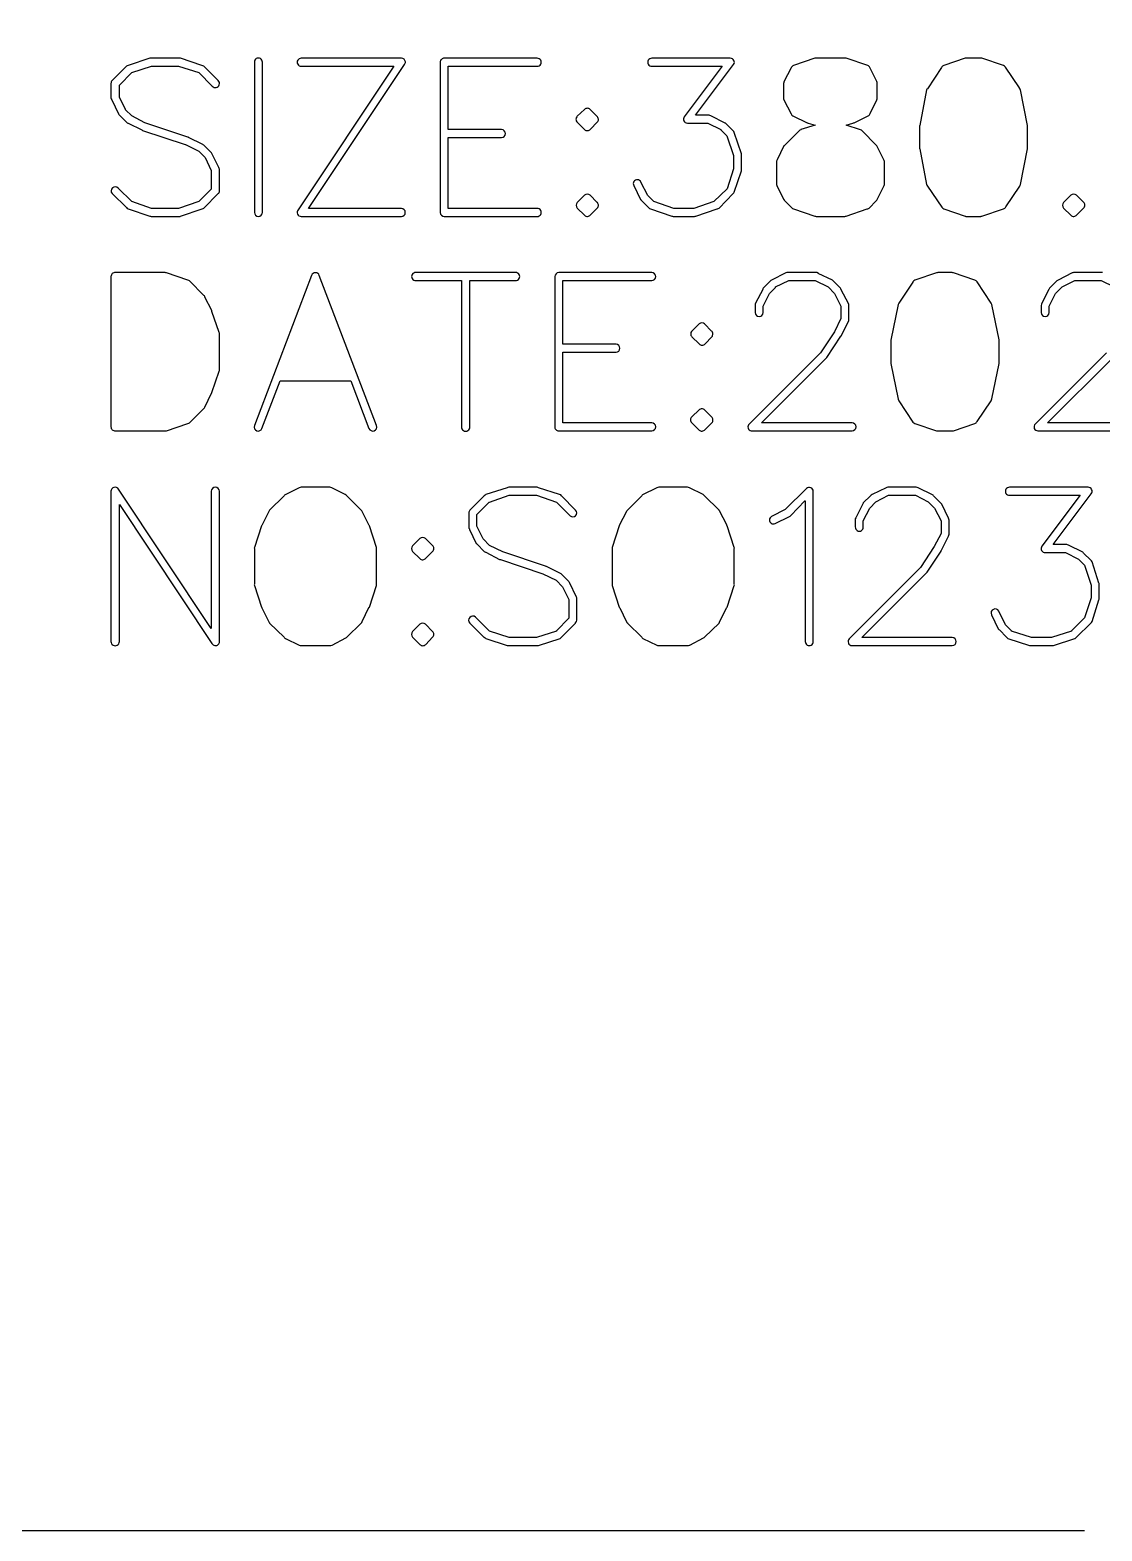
# Model space of a CAD drawing. Extents: x -190 to 190, y -140 to 140.
# Drawn here: x -91.2 to -64.44, y -140 to -102.54 of the extents above; entities that cross this region are included whole.
import ezdxf

# ---------------------------------------------------------------- set-up
doc = ezdxf.new("R2010")
doc.units = 0
doc.header["$MEASUREMENT"] = 0
doc.layers.get('0').update_dxf_attribs({"linetype": 'CONTINUOUS'})

msp = doc.modelspace()

# ---------------------------------------------------------------- linework, layer by layer
for points in [[(-64.875, -140), (-189, -140), (-189, -140, -0.414214), (-190, -139), (-190, -139), (-190, -0.25)], [(-87.44, -103.24, 0.076204), (-87.47, -103.24), (-87.47, -103.24), (-88.18, -103.24), (-88.18, -103.24, 0.076204), (-88.21, -103.24), (-88.21, -103.24), (-88.75, -103.42), (-88.75, -103.42, 0.110842), (-88.79, -103.44), (-88.79, -103.44), (-89.15, -103.8), (-89.15, -103.8, 0.188695), (-89.18, -103.87), (-89.18, -103.87), (-89.18, -104.23), (-89.18, -104.23, 0.134636), (-89.16, -104.28), (-89.16, -104.28), (-88.99, -104.63), (-88.99, -104.63, 0.088323), (-88.97, -104.66), (-88.97, -104.66), (-88.79, -104.84), (-88.79, -104.84, 0.087402), (-88.76, -104.86), (-88.76, -104.86), (-88.75, -104.86), (-88.75, -104.86), (-88.41, -105.03), (-88.41, -105.03, 0.056284), (-88.39, -105.04), (-88.39, -105.04), (-87.33, -105.39), (-87.33, -105.39), (-87.32, -105.39), (-87.32, -105.39), (-86.99, -105.56), (-86.99, -105.56), (-86.83, -105.72), (-86.83, -105.72), (-86.68, -106.04), (-86.68, -106.04), (-86.68, -106.51), (-86.68, -106.51), (-86.99, -106.82), (-86.99, -106.82), (-87.49, -106.99), (-87.49, -106.99), (-88.17, -106.99), (-88.17, -106.99), (-88.66, -106.82), (-88.66, -106.82), (-89, -106.48), (-89, -106.48, 0.992927), (-89.15, -106.62), (-89.15, -106.62), (-88.79, -106.97), (-88.79, -106.97, 0.132189), (-88.75, -107), (-88.75, -107), (-88.21, -107.18), (-88.21, -107.18, 0.079501), (-88.18, -107.19), (-88.18, -107.19), (-87.47, -107.19), (-87.47, -107.19), (-87.45, -107.19), (-87.45, -107.19, 0.035104), (-87.44, -107.18), (-87.44, -107.18), (-86.9, -107), (-86.9, -107, 0.113683), (-86.86, -106.98), (-86.86, -106.98), (-86.5, -106.62), (-86.5, -106.62, 0.190722), (-86.47, -106.55), (-86.47, -106.55), (-86.47, -106.01), (-86.47, -106.01, 0.112489), (-86.49, -105.97), (-86.49, -105.97), (-86.66, -105.62), (-86.66, -105.62, 0.090017), (-86.68, -105.59), (-86.68, -105.59), (-86.86, -105.41), (-86.86, -105.41, 0.091004), (-86.89, -105.39), (-86.89, -105.39), (-87.24, -105.22), (-87.24, -105.22), (-87.24, -105.21), (-87.24, -105.21, 0.050417), (-87.26, -105.21), (-87.26, -105.21), (-88.33, -104.85), (-88.33, -104.85), (-88.66, -104.68), (-88.66, -104.68), (-88.82, -104.53), (-88.82, -104.53), (-88.82, -104.52), (-88.82, -104.52), (-88.97, -104.21), (-88.97, -104.21), (-88.97, -103.91), (-88.97, -103.91), (-88.66, -103.6), (-88.66, -103.6), (-88.17, -103.44), (-88.17, -103.44), (-87.49, -103.44), (-87.49, -103.44), (-86.99, -103.6), (-86.99, -103.6), (-86.65, -103.94), (-86.65, -103.94, 1.014369), (-86.5, -103.8), (-86.5, -103.8), (-86.86, -103.44), (-86.86, -103.44, 0.136115), (-86.91, -103.42), (-86.91, -103.42), (-87.44, -103.24)], [(-85.4, -103.34, 1.030455), (-85.6, -103.34), (-85.6, -103.34), (-85.6, -107.09), (-85.6, -107.09, 0.970446), (-85.4, -107.09), (-85.4, -107.09), (-85.4, -103.34)], [(-81.83, -103.33, 0.388546), (-81.93, -103.24), (-81.93, -103.24), (-84.43, -103.24), (-84.43, -103.24, 1.020229), (-84.43, -103.44), (-84.43, -103.44), (-82.12, -103.44), (-82.12, -103.44), (-84.51, -107.02), (-84.51, -107.02, 0.648024), (-84.43, -107.19), (-84.43, -107.19), (-81.93, -107.19), (-81.93, -107.19, 0.980172), (-81.93, -106.99), (-81.93, -106.99), (-84.25, -106.99), (-84.25, -106.99), (-81.85, -103.4), (-81.85, -103.4, 0.182926), (-81.83, -103.33)], [(-78.54, -103.44, 1.010064), (-78.54, -103.24), (-78.54, -103.24), (-80.86, -103.24), (-80.86, -103.24, 0.426184), (-80.96, -103.34), (-80.96, -103.34), (-80.96, -107.09), (-80.96, -107.09, 0.40832), (-80.86, -107.19), (-80.86, -107.19), (-78.54, -107.19), (-78.54, -107.19, 1.010064), (-78.54, -106.99), (-78.54, -106.99), (-80.76, -106.99), (-80.76, -106.99), (-80.76, -105.22), (-80.76, -105.22), (-79.43, -105.22), (-79.43, -105.22, 0.980177), (-79.43, -105.02), (-79.43, -105.02), (-80.76, -105.02), (-80.76, -105.02), (-80.76, -103.44), (-80.76, -103.44), (-78.54, -103.44)], [(-73.64, -103.4, 0.637787), (-73.72, -103.24), (-73.72, -103.24), (-75.68, -103.24), (-75.68, -103.24, 1.020179), (-75.68, -103.44), (-75.68, -103.44), (-73.92, -103.44), (-73.92, -103.44), (-74.87, -104.7), (-74.87, -104.7, 0.626094), (-74.79, -104.86), (-74.79, -104.86), (-74.28, -104.86), (-74.28, -104.86), (-73.96, -105.02), (-73.96, -105.02), (-73.96, -105.03), (-73.96, -105.03), (-73.81, -105.18), (-73.81, -105.18), (-73.64, -105.67), (-73.64, -105.67), (-73.64, -106), (-73.64, -106), (-73.8, -106.5), (-73.8, -106.5), (-74.13, -106.82), (-74.13, -106.82), (-74.63, -106.99), (-74.63, -106.99), (-75.13, -106.99), (-75.13, -106.99), (-75.63, -106.82), (-75.63, -106.82), (-75.78, -106.67), (-75.78, -106.67), (-75.95, -106.33), (-75.95, -106.33, 1.022453), (-76.13, -106.42), (-76.13, -106.42), (-75.96, -106.77), (-75.96, -106.77), (-75.95, -106.77), (-75.95, -106.77, 0.092835), (-75.93, -106.8), (-75.93, -106.8), (-75.76, -106.97), (-75.76, -106.97, 0.152347), (-75.71, -107), (-75.71, -107), (-75.18, -107.18), (-75.18, -107.18, 0.07887), (-75.15, -107.19), (-75.15, -107.19), (-74.61, -107.19), (-74.61, -107.19, 0.079144), (-74.58, -107.18), (-74.58, -107.18), (-74.05, -107), (-74.05, -107), (-74.04, -107), (-74.04, -107, 0.111859), (-74, -106.98), (-74, -106.98), (-73.65, -106.62), (-73.65, -106.62, 0.127625), (-73.62, -106.58), (-73.62, -106.58), (-73.44, -106.05), (-73.44, -106.05, 0.098941), (-73.44, -106.01), (-73.44, -106.01), (-73.44, -105.66), (-73.44, -105.66, 0.074712), (-73.44, -105.63), (-73.44, -105.63), (-73.62, -105.09), (-73.62, -105.09, 0.125637), (-73.65, -105.05), (-73.65, -105.05), (-73.83, -104.87), (-73.83, -104.87, 0.05721), (-73.85, -104.86), (-73.85, -104.86), (-74.21, -104.68), (-74.21, -104.68, 0.112781), (-74.25, -104.66), (-74.25, -104.66), (-74.59, -104.66), (-74.59, -104.66), (-73.64, -103.4)], [(-70.83, -103.24), (-71.61, -103.24), (-71.61, -103.24), (-72.14, -103.42), (-72.14, -103.42, 0.229029), (-72.2, -103.48), (-72.2, -103.48), (-72.38, -103.83), (-72.38, -103.83, 0.103537), (-72.39, -103.87), (-72.39, -103.87), (-72.39, -104.23), (-72.39, -104.23, 0.126458), (-72.38, -104.28), (-72.38, -104.28), (-72.2, -104.63), (-72.2, -104.63, 0.161032), (-72.16, -104.68), (-72.16, -104.68), (-71.8, -104.85), (-71.8, -104.85, 0.057482), (-71.78, -104.86), (-71.78, -104.86), (-71.6, -104.91), (-71.6, -104.91), (-71.96, -105.02), (-71.96, -105.02), (-71.96, -105.03), (-71.96, -105.03, 0.116095), (-72, -105.05), (-72, -105.05), (-72.36, -105.41), (-72.36, -105.41, 0.06982), (-72.38, -105.43), (-72.38, -105.43), (-72.55, -105.78), (-72.55, -105.78, 0.160658), (-72.57, -105.84), (-72.57, -105.84), (-72.57, -106.37), (-72.57, -106.37, 0.12585), (-72.56, -106.42), (-72.56, -106.42), (-72.39, -106.76), (-72.39, -106.76), (-72.38, -106.76), (-72.38, -106.76, 0.115899), (-72.36, -106.8), (-72.36, -106.8), (-72.19, -106.97), (-72.19, -106.97, 0.151475), (-72.14, -107), (-72.14, -107), (-71.61, -107.18), (-71.61, -107.18, 0.078569), (-71.58, -107.19), (-71.58, -107.19), (-70.86, -107.19), (-70.86, -107.19, 0.079144), (-70.83, -107.18), (-70.83, -107.18), (-70.3, -107), (-70.3, -107), (-70.29, -107), (-70.29, -107, 0.111859), (-70.25, -106.98), (-70.25, -106.98), (-70.08, -106.8), (-70.08, -106.8, 0.072071), (-70.06, -106.78), (-70.06, -106.78), (-69.88, -106.42), (-69.88, -106.42, 0.130797), (-69.87, -106.37), (-69.87, -106.37), (-69.87, -105.84), (-69.87, -105.84, 0.131104), (-69.88, -105.79), (-69.88, -105.79), (-70.05, -105.44), (-70.05, -105.44, 0.106295), (-70.08, -105.41), (-70.08, -105.41), (-70.43, -105.05), (-70.43, -105.05, 0.112466), (-70.47, -105.03), (-70.47, -105.03), (-70.83, -104.91), (-70.83, -104.91), (-70.66, -104.86), (-70.66, -104.86, 0.08072), (-70.63, -104.85), (-70.63, -104.85), (-70.28, -104.68), (-70.28, -104.68, 0.199122), (-70.23, -104.62), (-70.23, -104.62), (-70.06, -104.28), (-70.06, -104.28, 0.13142), (-70.05, -104.23), (-70.05, -104.23), (-70.05, -103.87), (-70.05, -103.87, 0.130712), (-70.06, -103.82), (-70.06, -103.82), (-70.24, -103.47), (-70.24, -103.47, 0.185232), (-70.29, -103.42), (-70.29, -103.42), (-70.83, -103.24)], [(-67.44, -103.24), (-67.86, -103.24), (-67.86, -103.24), (-68.39, -103.42), (-68.39, -103.42, 0.204376), (-68.45, -103.47), (-68.45, -103.47), (-68.8, -104), (-68.8, -104, 0.090559), (-68.82, -104.03), (-68.82, -104.03), (-68.99, -104.92), (-68.99, -104.92, 0.056327), (-69, -104.94), (-69, -104.94), (-69, -105.48), (-69, -105.48, 0.056612), (-68.99, -105.5), (-68.99, -105.5), (-68.82, -106.39), (-68.82, -106.39, 0.110956), (-68.8, -106.43), (-68.8, -106.43), (-68.44, -106.96), (-68.44, -106.96, 0.172575), (-68.39, -107), (-68.39, -107), (-67.86, -107.18), (-67.86, -107.18, 0.05512), (-67.84, -107.19), (-67.84, -107.19), (-67.47, -107.19), (-67.47, -107.19, 0.079501), (-67.44, -107.18), (-67.44, -107.18), (-66.9, -107), (-66.9, -107, 0.204949), (-66.84, -106.95), (-66.84, -106.95), (-66.49, -106.43), (-66.49, -106.43, 0.104415), (-66.48, -106.39), (-66.48, -106.39), (-66.3, -105.5), (-66.3, -105.5, 0.051145), (-66.3, -105.48), (-66.3, -105.48), (-66.3, -104.94), (-66.3, -104.94, 0.050893), (-66.3, -104.92), (-66.3, -104.92), (-66.48, -104.03), (-66.48, -104.03, 0.116851), (-66.5, -103.99), (-66.5, -103.99), (-66.5, -103.98), (-66.5, -103.98), (-66.85, -103.46), (-66.85, -103.46, 0.165291), (-66.9, -103.42), (-66.9, -103.42), (-67.44, -103.24)], [(-77.22, -104.52, 0.427117), (-77.36, -104.52), (-77.36, -104.52), (-77.54, -104.69), (-77.54, -104.69, 0.42621), (-77.54, -104.84), (-77.54, -104.84), (-77.36, -105.02), (-77.36, -105.02, 0.430522), (-77.21, -105.01), (-77.21, -105.01), (-77.04, -104.84), (-77.04, -104.84, 0.45312), (-77.05, -104.69), (-77.05, -104.69), (-77.22, -104.52)], [(-77.22, -106.66, 0.414199), (-77.36, -106.66), (-77.36, -106.66), (-77.54, -106.84), (-77.54, -106.84, 0.405922), (-77.54, -106.98), (-77.54, -106.98), (-77.36, -107.16), (-77.36, -107.16, 0.443324), (-77.21, -107.15), (-77.21, -107.15), (-77.04, -106.98), (-77.04, -106.98, 0.452476), (-77.05, -106.83), (-77.05, -106.83), (-77.22, -106.66)], [(-65.08, -106.66, 0.414079), (-65.22, -106.66), (-65.22, -106.66), (-65.4, -106.84), (-65.4, -106.84, 0.394108), (-65.4, -106.98), (-65.4, -106.98), (-65.22, -107.16), (-65.22, -107.16, 0.443818), (-65.07, -107.15), (-65.07, -107.15), (-64.9, -106.98), (-64.9, -106.98, 0.443043), (-64.9, -106.83), (-64.9, -106.83), (-65.08, -106.66)], [(-87.79, -108.6, 0.10189), (-87.83, -108.59), (-87.83, -108.59), (-89.07, -108.59), (-89.07, -108.59, 0.417129), (-89.18, -108.69), (-89.18, -108.69), (-89.18, -112.44), (-89.18, -112.44, 0.441381), (-89.07, -112.54), (-89.07, -112.54), (-87.79, -112.54), (-87.79, -112.54), (-87.26, -112.36), (-87.26, -112.36, 0.112525), (-87.22, -112.34), (-87.22, -112.34), (-86.86, -111.98), (-86.86, -111.98, 0.089535), (-86.84, -111.95), (-86.84, -111.95), (-86.67, -111.6), (-86.67, -111.6), (-86.66, -111.6), (-86.66, -111.6, 0.049046), (-86.66, -111.58), (-86.66, -111.58), (-86.48, -111.05), (-86.48, -111.05, 0.100918), (-86.47, -111.01), (-86.47, -111.01), (-86.47, -110.12), (-86.47, -110.12, 0.077492), (-86.48, -110.09), (-86.48, -110.09), (-86.66, -109.56), (-86.66, -109.56), (-86.66, -109.54), (-86.66, -109.54), (-86.84, -109.2), (-86.84, -109.2), (-86.84, -109.19), (-86.84, -109.19, 0.090542), (-86.86, -109.16), (-86.86, -109.16), (-87.22, -108.8), (-87.22, -108.8, 0.115508), (-87.26, -108.78), (-87.26, -108.78), (-87.79, -108.6)], [(-83.98, -108.66, 0.704193), (-84.17, -108.66), (-84.17, -108.66), (-85.6, -112.41), (-85.6, -112.41, 0.987357), (-85.41, -112.48), (-85.41, -112.48), (-84.96, -111.29), (-84.96, -111.29), (-83.19, -111.29), (-83.19, -111.29), (-82.74, -112.48), (-82.74, -112.48, 0.98397), (-82.55, -112.41), (-82.55, -112.41), (-83.98, -108.66)], [(-79.08, -108.79, 1.051291), (-79.08, -108.59), (-79.08, -108.59), (-81.57, -108.59), (-81.57, -108.59, 1.051291), (-81.57, -108.79), (-81.57, -108.79), (-80.43, -108.79), (-80.43, -108.79), (-80.43, -112.44), (-80.43, -112.44, 1.038763), (-80.22, -112.44), (-80.22, -112.44), (-80.22, -108.79), (-80.22, -108.79), (-79.08, -108.79)], [(-75.68, -108.79, 0.980213), (-75.68, -108.59), (-75.68, -108.59), (-78, -108.59), (-78, -108.59, 0.413744), (-78.1, -108.69), (-78.1, -108.69), (-78.1, -112.43), (-78.1, -112.43, 0.469942), (-78, -112.54), (-78, -112.54), (-75.68, -112.54), (-75.68, -112.54, 0.980213), (-75.68, -112.34), (-75.68, -112.34), (-77.9, -112.34), (-77.9, -112.34), (-77.9, -110.58), (-77.9, -110.58), (-76.57, -110.58), (-76.57, -110.58, 0.951296), (-76.57, -110.38), (-76.57, -110.38), (-77.9, -110.38), (-77.9, -110.38), (-77.9, -108.79), (-77.9, -108.79), (-75.68, -108.79)], [(-72.28, -108.59, 0.125124), (-72.33, -108.6), (-72.33, -108.6), (-72.69, -108.78), (-72.69, -108.78, 0.089039), (-72.72, -108.8), (-72.72, -108.8), (-72.9, -108.98), (-72.9, -108.98, 0.080518), (-72.91, -109.01), (-72.91, -109.01), (-73.09, -109.35), (-73.09, -109.35, 0.155961), (-73.1, -109.41), (-73.1, -109.41), (-73.1, -109.59), (-73.1, -109.59, 0.970446), (-72.9, -109.59), (-72.9, -109.59), (-72.9, -109.43), (-72.9, -109.43), (-72.74, -109.11), (-72.74, -109.11), (-72.59, -108.96), (-72.59, -108.96), (-72.59, -108.95), (-72.59, -108.95), (-72.26, -108.79), (-72.26, -108.79), (-71.6, -108.79), (-71.6, -108.79), (-71.28, -108.95), (-71.28, -108.95), (-71.12, -109.11), (-71.12, -109.11), (-70.96, -109.43), (-70.96, -109.43), (-70.96, -109.74), (-70.96, -109.74), (-71.12, -110.07), (-71.12, -110.07), (-71.47, -110.59), (-71.47, -110.59), (-73.25, -112.37), (-73.25, -112.37, 0.617649), (-73.2, -112.54), (-73.2, -112.54), (-73.18, -112.54), (-73.18, -112.54), (-70.68, -112.54), (-70.68, -112.54, 0.980213), (-70.68, -112.34), (-70.68, -112.34), (-72.94, -112.34), (-72.94, -112.34), (-71.33, -110.73), (-71.33, -110.73, 0.071174), (-71.31, -110.71), (-71.31, -110.71), (-70.96, -110.18), (-70.96, -110.18, 0.035556), (-70.95, -110.17), (-70.95, -110.17), (-70.77, -109.81), (-70.77, -109.81, 0.102813), (-70.76, -109.77), (-70.76, -109.77), (-70.76, -109.41), (-70.76, -109.41, 0.127059), (-70.77, -109.36), (-70.77, -109.36), (-70.95, -109.02), (-70.95, -109.02, 0.117305), (-70.97, -108.98), (-70.97, -108.98), (-71.15, -108.8), (-71.15, -108.8, 0.070081), (-71.17, -108.78), (-71.17, -108.78), (-71.53, -108.61), (-71.53, -108.61), (-71.53, -108.6), (-71.53, -108.6, 0.12426), (-71.58, -108.59), (-71.58, -108.59), (-72.28, -108.59)], [(-68.15, -108.6, 0.078241), (-68.18, -108.59), (-68.18, -108.59), (-68.54, -108.59), (-68.54, -108.59, 0.07837), (-68.57, -108.6), (-68.57, -108.6), (-69.11, -108.78), (-69.11, -108.78, 0.166106), (-69.16, -108.82), (-69.16, -108.82), (-69.16, -108.83), (-69.16, -108.83), (-69.51, -109.35), (-69.51, -109.35, 0.115101), (-69.53, -109.39), (-69.53, -109.39), (-69.71, -110.28), (-69.71, -110.28, 0.050071), (-69.71, -110.3), (-69.71, -110.3), (-69.71, -110.84), (-69.71, -110.84, 0.049953), (-69.71, -110.86), (-69.71, -110.86), (-69.53, -111.75), (-69.53, -111.75, 0.114155), (-69.51, -111.79), (-69.51, -111.79), (-69.16, -112.32), (-69.16, -112.32, 0.162283), (-69.11, -112.36), (-69.11, -112.36), (-68.57, -112.54), (-68.57, -112.54), (-68.15, -112.54), (-68.15, -112.54), (-67.62, -112.36), (-67.62, -112.36, 0.207027), (-67.56, -112.31), (-67.56, -112.31), (-67.21, -111.79), (-67.21, -111.79, 0.138085), (-67.19, -111.74), (-67.19, -111.74), (-67.01, -110.86), (-67.01, -110.86, 0.048986), (-67.01, -110.84), (-67.01, -110.84), (-67.01, -110.3), (-67.01, -110.3, 0.049097), (-67.01, -110.28), (-67.01, -110.28), (-67.01, -110.27), (-67.01, -110.27), (-67.19, -109.39), (-67.19, -109.39, 0.114036), (-67.21, -109.35), (-67.21, -109.35), (-67.56, -108.82), (-67.56, -108.82, 0.189368), (-67.62, -108.78), (-67.62, -108.78), (-68.15, -108.6)], [(-64.43, -108.59), (-65.15, -108.59), (-65.15, -108.59, 0.100392), (-65.19, -108.6), (-65.19, -108.6), (-65.54, -108.78), (-65.54, -108.78, 0.092552), (-65.57, -108.8), (-65.57, -108.8), (-65.75, -108.98), (-65.75, -108.98, 0.093067), (-65.77, -109.01), (-65.77, -109.01), (-65.94, -109.35), (-65.94, -109.35, 0.164866), (-65.96, -109.41), (-65.96, -109.41), (-65.96, -109.59), (-65.96, -109.59, 0.970467), (-65.76, -109.59), (-65.76, -109.59), (-65.76, -109.43), (-65.76, -109.43), (-65.6, -109.11), (-65.6, -109.11), (-65.44, -108.95), (-65.44, -108.95), (-65.12, -108.79), (-65.12, -108.79), (-64.46, -108.79), (-64.46, -108.79), (-64.14, -108.95)], [(-74.36, -109.87, 0.397967), (-74.5, -109.87), (-74.5, -109.87), (-74.68, -110.05), (-74.68, -110.05, 0.418377), (-74.68, -110.19), (-74.68, -110.19), (-74.5, -110.37), (-74.5, -110.37, 0.438147), (-74.35, -110.37), (-74.35, -110.37), (-74.18, -110.19), (-74.18, -110.19, 0.419196), (-74.19, -110.05), (-74.19, -110.05), (-74.36, -109.87)], [(-64.33, -110.59), (-66.11, -112.37), (-66.11, -112.37, 0.67207), (-66.04, -112.54), (-66.04, -112.54), (-63.54, -112.54)], [(-74.36, -112.02, 0.427069), (-74.5, -112.02), (-74.5, -112.02), (-74.68, -112.19), (-74.68, -112.19, 0.438827), (-74.68, -112.34), (-74.68, -112.34), (-74.5, -112.52), (-74.5, -112.52, 0.42963), (-74.35, -112.51), (-74.35, -112.51), (-74.18, -112.34), (-74.18, -112.34, 0.439844), (-74.19, -112.19), (-74.19, -112.19), (-74.36, -112.02)], [(-86.47, -114.05, 0.990558), (-86.68, -114.05), (-86.68, -114.05), (-86.68, -117.47), (-86.68, -117.47), (-88.99, -114), (-88.99, -114, 0.757036), (-89.18, -114.05), (-89.18, -114.05), (-89.18, -117.8), (-89.18, -117.8, 1.009625), (-88.97, -117.8), (-88.97, -117.8), (-88.97, -114.38), (-88.97, -114.38), (-86.66, -117.85), (-86.66, -117.85, 0.228282), (-86.59, -117.9), (-86.59, -117.9), (-86.58, -117.9), (-86.58, -117.9, 0.432144), (-86.47, -117.8), (-86.47, -117.8), (-86.47, -114.05)], [(-83.67, -113.96, 0.127059), (-83.72, -113.95), (-83.72, -113.95), (-84.43, -113.95), (-84.43, -113.95, 0.127059), (-84.48, -113.96), (-84.48, -113.96), (-84.83, -114.14), (-84.83, -114.14, 0.091535), (-84.86, -114.16), (-84.86, -114.16), (-85.22, -114.52), (-85.22, -114.52, 0.091266), (-85.24, -114.55), (-85.24, -114.55), (-85.41, -114.9), (-85.41, -114.9), (-85.42, -114.91), (-85.42, -114.91), (-85.6, -115.45), (-85.6, -115.45, 0.076758), (-85.6, -115.48), (-85.6, -115.48), (-85.6, -116.37), (-85.6, -116.37, 0.076978), (-85.6, -116.4), (-85.6, -116.4), (-85.42, -116.94), (-85.42, -116.94), (-85.41, -116.95), (-85.41, -116.95), (-85.41, -116.96), (-85.41, -116.96), (-85.24, -117.31), (-85.24, -117.31, 0.070691), (-85.22, -117.33), (-85.22, -117.33), (-85.22, -117.34), (-85.22, -117.34), (-84.86, -117.69), (-84.86, -117.69, 0.104855), (-84.83, -117.72), (-84.83, -117.72), (-84.82, -117.72), (-84.82, -117.72), (-84.48, -117.89), (-84.48, -117.89, 0.129532), (-84.43, -117.9), (-84.43, -117.9), (-83.72, -117.9), (-83.72, -117.9, 0.151592), (-83.66, -117.89), (-83.66, -117.89), (-83.32, -117.71), (-83.32, -117.71, 0.093067), (-83.29, -117.69), (-83.29, -117.69), (-82.93, -117.34), (-82.93, -117.34, 0.110045), (-82.91, -117.3), (-82.91, -117.3), (-82.74, -116.95), (-82.74, -116.95), (-82.73, -116.94), (-82.73, -116.94), (-82.55, -116.4), (-82.55, -116.4, 0.076203), (-82.55, -116.37), (-82.55, -116.37), (-82.55, -115.48), (-82.55, -115.48, 0.075989), (-82.55, -115.45), (-82.55, -115.45), (-82.73, -114.91), (-82.73, -114.91, 0.05563), (-82.74, -114.89), (-82.74, -114.89), (-82.92, -114.54), (-82.92, -114.54, 0.057208), (-82.93, -114.52), (-82.93, -114.52), (-83.29, -114.16), (-83.29, -114.16, 0.124199), (-83.33, -114.13), (-83.33, -114.13), (-83.67, -113.96)], [(-78.51, -113.96, 0.08099), (-78.54, -113.95), (-78.54, -113.95), (-79.25, -113.95), (-79.25, -113.95, 0.104767), (-79.29, -113.96), (-79.29, -113.96), (-79.82, -114.13), (-79.82, -114.13, 0.124196), (-79.86, -114.16), (-79.86, -114.16), (-80.22, -114.52), (-80.22, -114.52, 0.195589), (-80.25, -114.59), (-80.25, -114.59), (-80.25, -114.94), (-80.25, -114.94, 0.138616), (-80.23, -114.99), (-80.23, -114.99), (-80.23, -115), (-80.23, -115), (-80.06, -115.35), (-80.06, -115.35, 0.069672), (-80.04, -115.37), (-80.04, -115.37), (-79.86, -115.55), (-79.86, -115.55, 0.091533), (-79.83, -115.57), (-79.83, -115.57), (-79.82, -115.57), (-79.82, -115.57), (-79.48, -115.75), (-79.48, -115.75, 0.024608), (-79.47, -115.75), (-79.47, -115.75), (-79.46, -115.75), (-79.46, -115.75), (-78.4, -116.11), (-78.4, -116.11), (-78.07, -116.27), (-78.07, -116.27), (-77.91, -116.43), (-77.91, -116.43), (-77.75, -116.75), (-77.75, -116.75), (-77.75, -117.22), (-77.75, -117.22), (-78.06, -117.53), (-78.06, -117.53), (-78.06, -117.54), (-78.06, -117.54), (-78.56, -117.7), (-78.56, -117.7), (-79.24, -117.7), (-79.24, -117.7), (-79.73, -117.54), (-79.73, -117.54), (-79.74, -117.53), (-79.74, -117.53), (-80.08, -117.19), (-80.08, -117.19, 0.978826), (-80.22, -117.34), (-80.22, -117.34), (-79.87, -117.69), (-79.87, -117.69), (-79.86, -117.69), (-79.86, -117.69, 0.126303), (-79.82, -117.72), (-79.82, -117.72), (-79.29, -117.9), (-79.29, -117.9, 0.098797), (-79.25, -117.9), (-79.25, -117.9), (-78.54, -117.9), (-78.54, -117.9), (-78.52, -117.9), (-78.52, -117.9, 0.02453), (-78.51, -117.9), (-78.51, -117.9), (-77.97, -117.72), (-77.97, -117.72, 0.124302), (-77.93, -117.69), (-77.93, -117.69), (-77.58, -117.34), (-77.58, -117.34), (-77.58, -117.33), (-77.58, -117.33, 0.181913), (-77.55, -117.27), (-77.55, -117.27), (-77.55, -116.73), (-77.55, -116.73, 0.108202), (-77.56, -116.69), (-77.56, -116.69), (-77.73, -116.33), (-77.73, -116.33, 0.087406), (-77.75, -116.3), (-77.75, -116.3), (-77.93, -116.12), (-77.93, -116.12, 0.087141), (-77.96, -116.1), (-77.96, -116.1), (-78.31, -115.93), (-78.31, -115.93, 0.056346), (-78.33, -115.92), (-78.33, -115.92), (-79.4, -115.56), (-79.4, -115.56), (-79.73, -115.4), (-79.73, -115.4), (-79.89, -115.24), (-79.89, -115.24), (-80.05, -114.92), (-80.05, -114.92), (-80.05, -114.63), (-80.05, -114.63), (-79.74, -114.32), (-79.74, -114.32), (-79.73, -114.32), (-79.73, -114.32), (-79.24, -114.15), (-79.24, -114.15), (-78.56, -114.15), (-78.56, -114.15), (-78.06, -114.32), (-78.06, -114.32), (-77.72, -114.66), (-77.72, -114.66, 1), (-77.58, -114.52), (-77.58, -114.52), (-77.93, -114.16), (-77.93, -114.16, 0.145435), (-77.98, -114.13), (-77.98, -114.13), (-78.51, -113.96)], [(-74.74, -113.96, 0.126765), (-74.79, -113.95), (-74.79, -113.95), (-75.5, -113.95), (-75.5, -113.95, 0.127613), (-75.55, -113.96), (-75.55, -113.96), (-75.91, -114.14), (-75.91, -114.14, 0.070795), (-75.93, -114.16), (-75.93, -114.16), (-76.29, -114.52), (-76.29, -114.52, 0.092048), (-76.31, -114.55), (-76.31, -114.55), (-76.49, -114.9), (-76.49, -114.9), (-76.49, -114.91), (-76.49, -114.91), (-76.67, -115.45), (-76.67, -115.45, 0.077531), (-76.67, -115.48), (-76.67, -115.48), (-76.67, -116.37), (-76.67, -116.37, 0.077758), (-76.67, -116.4), (-76.67, -116.4), (-76.49, -116.94), (-76.49, -116.94, 0.057143), (-76.48, -116.96), (-76.48, -116.96), (-76.31, -117.31), (-76.31, -117.31, 0.07128), (-76.29, -117.33), (-76.29, -117.33), (-76.29, -117.34), (-76.29, -117.34), (-75.93, -117.69), (-75.93, -117.69, 0.106014), (-75.9, -117.72), (-75.9, -117.72), (-75.55, -117.89), (-75.55, -117.89, 0.079373), (-75.52, -117.9), (-75.52, -117.9), (-74.79, -117.9), (-74.79, -117.9, 0.129221), (-74.74, -117.89), (-74.74, -117.89), (-74.73, -117.89), (-74.73, -117.89), (-74.39, -117.71), (-74.39, -117.71, 0.092509), (-74.36, -117.69), (-74.36, -117.69), (-74, -117.34), (-74, -117.34, 0.134168), (-73.98, -117.29), (-73.98, -117.29), (-73.81, -116.95), (-73.81, -116.95), (-73.8, -116.94), (-73.8, -116.94), (-73.62, -116.4), (-73.62, -116.4, 0.07545), (-73.62, -116.37), (-73.62, -116.37), (-73.62, -115.48), (-73.62, -115.48, 0.075242), (-73.62, -115.45), (-73.62, -115.45), (-73.8, -114.91), (-73.8, -114.91, 0.054655), (-73.81, -114.89), (-73.81, -114.89), (-73.99, -114.54), (-73.99, -114.54, 0.056734), (-74, -114.52), (-74, -114.52), (-74.36, -114.16), (-74.36, -114.16, 0.123562), (-74.4, -114.13), (-74.4, -114.13), (-74.74, -113.96)], [(-71.65, -114.05, 0.651857), (-71.82, -113.98), (-71.82, -113.98), (-72.35, -114.5), (-72.35, -114.5), (-72.69, -114.68), (-72.69, -114.68, 1.018521), (-72.6, -114.85), (-72.6, -114.85), (-72.24, -114.68), (-72.24, -114.68, 0.10401), (-72.21, -114.65), (-72.21, -114.65), (-71.86, -114.29), (-71.86, -114.29), (-71.85, -114.29), (-71.85, -114.29), (-71.85, -117.8), (-71.85, -117.8, 1.010117), (-71.65, -117.8), (-71.65, -117.8), (-71.65, -114.05)], [(-69.03, -113.96, 0.127874), (-69.08, -113.95), (-69.08, -113.95), (-69.79, -113.95), (-69.79, -113.95, 0.103768), (-69.83, -113.96), (-69.83, -113.96), (-70.18, -114.13), (-70.18, -114.13, 0.12293), (-70.22, -114.16), (-70.22, -114.16), (-70.4, -114.34), (-70.4, -114.34, 0.056403), (-70.41, -114.36), (-70.41, -114.36), (-70.59, -114.71), (-70.59, -114.71, 0.157239), (-70.6, -114.77), (-70.6, -114.77), (-70.6, -114.94), (-70.6, -114.94, 1.040772), (-70.4, -114.94), (-70.4, -114.94), (-70.4, -114.79), (-70.4, -114.79), (-70.24, -114.47), (-70.24, -114.47), (-70.09, -114.31), (-70.09, -114.31), (-69.77, -114.15), (-69.77, -114.15), (-69.1, -114.15), (-69.1, -114.15), (-68.78, -114.31), (-68.78, -114.31), (-68.62, -114.47), (-68.62, -114.47), (-68.46, -114.79), (-68.46, -114.79), (-68.46, -115.1), (-68.46, -115.1), (-68.63, -115.43), (-68.63, -115.43), (-68.97, -115.95), (-68.97, -115.95), (-70.75, -117.73), (-70.75, -117.73, 0.683392), (-70.68, -117.9), (-70.68, -117.9), (-68.18, -117.9), (-68.18, -117.9, 0.980228), (-68.18, -117.7), (-68.18, -117.7), (-70.44, -117.7), (-70.44, -117.7), (-68.83, -116.09), (-68.83, -116.09, 0.069834), (-68.81, -116.07), (-68.81, -116.07), (-68.46, -115.54), (-68.46, -115.54, 0.057002), (-68.45, -115.52), (-68.45, -115.52), (-68.27, -115.17), (-68.27, -115.17, 0.127053), (-68.26, -115.12), (-68.26, -115.12), (-68.26, -114.77), (-68.26, -114.77, 0.127869), (-68.27, -114.72), (-68.27, -114.72), (-68.44, -114.37), (-68.44, -114.37, 0.105711), (-68.47, -114.34), (-68.47, -114.34), (-68.65, -114.16), (-68.65, -114.16, 0.071214), (-68.67, -114.14), (-68.67, -114.14), (-69.03, -113.96)], [(-64.71, -114.11, 0.620798), (-64.79, -113.95), (-64.79, -113.95), (-66.75, -113.95), (-66.75, -113.95, 1.040792), (-66.75, -114.15), (-66.75, -114.15), (-64.99, -114.15), (-64.99, -114.15), (-65.94, -115.42), (-65.94, -115.42, 0.6236), (-65.86, -115.58), (-65.86, -115.58), (-65.35, -115.58), (-65.35, -115.58), (-65.03, -115.74), (-65.03, -115.74), (-64.88, -115.89), (-64.88, -115.89), (-64.71, -116.39), (-64.71, -116.39), (-64.71, -116.71), (-64.71, -116.71), (-64.88, -117.21), (-64.88, -117.21), (-65.2, -117.53), (-65.2, -117.53), (-65.2, -117.54), (-65.2, -117.54), (-65.7, -117.7), (-65.7, -117.7), (-66.2, -117.7), (-66.2, -117.7), (-66.7, -117.54), (-66.7, -117.54), (-66.7, -117.53), (-66.7, -117.53), (-66.85, -117.38), (-66.85, -117.38), (-67.02, -117.04), (-67.02, -117.04, 0.986741), (-67.2, -117.13), (-67.2, -117.13), (-67.03, -117.48), (-67.03, -117.48, 0.107751), (-67, -117.51), (-67, -117.51), (-66.83, -117.69), (-66.83, -117.69, 0.122967), (-66.79, -117.72), (-66.79, -117.72), (-66.25, -117.9), (-66.25, -117.9, 0.07428), (-66.22, -117.9), (-66.22, -117.9), (-65.68, -117.9), (-65.68, -117.9, 0.07428), (-65.65, -117.9), (-65.65, -117.9), (-65.12, -117.72), (-65.12, -117.72), (-65.11, -117.72), (-65.11, -117.72, 0.107173), (-65.08, -117.69), (-65.08, -117.69), (-64.72, -117.34), (-64.72, -117.34, 0.12264), (-64.69, -117.3), (-64.69, -117.3), (-64.52, -116.76), (-64.52, -116.76, 0.08086), (-64.51, -116.73), (-64.51, -116.73), (-64.51, -116.37), (-64.51, -116.37, 0.080585), (-64.52, -116.34), (-64.52, -116.34), (-64.69, -115.81), (-64.69, -115.81, 0.127813), (-64.72, -115.77), (-64.72, -115.77), (-64.9, -115.59), (-64.9, -115.59, 0.072384), (-64.92, -115.57), (-64.92, -115.57), (-65.28, -115.39), (-65.28, -115.39, 0.1038), (-65.32, -115.38), (-65.32, -115.38), (-65.66, -115.38), (-65.66, -115.38), (-64.71, -114.11)], [(-81.33, -115.23, 0.409949), (-81.47, -115.23), (-81.47, -115.23), (-81.65, -115.41), (-81.65, -115.41, 0.394163), (-81.65, -115.55), (-81.65, -115.55), (-81.47, -115.73), (-81.47, -115.73, 0.448211), (-81.32, -115.72), (-81.32, -115.72), (-81.15, -115.55), (-81.15, -115.55, 0.44281), (-81.15, -115.4), (-81.15, -115.4), (-81.33, -115.23)], [(-81.33, -117.37, 0.397897), (-81.47, -117.37), (-81.47, -117.37), (-81.65, -117.55), (-81.65, -117.55, 0.394108), (-81.65, -117.69), (-81.65, -117.69), (-81.47, -117.87), (-81.47, -117.87, 0.438791), (-81.32, -117.87), (-81.32, -117.87), (-81.15, -117.69), (-81.15, -117.69, 0.422675), (-81.15, -117.55), (-81.15, -117.55), (-81.33, -117.37)]]:
    msp.add_lwpolyline(points, format="xyb")
msp.add_lwpolyline([(-63.54, -112.34), (-65.8, -112.34), (-65.8, -112.34), (-64.18, -110.73)])

doc.saveas('drawing.dxf')
